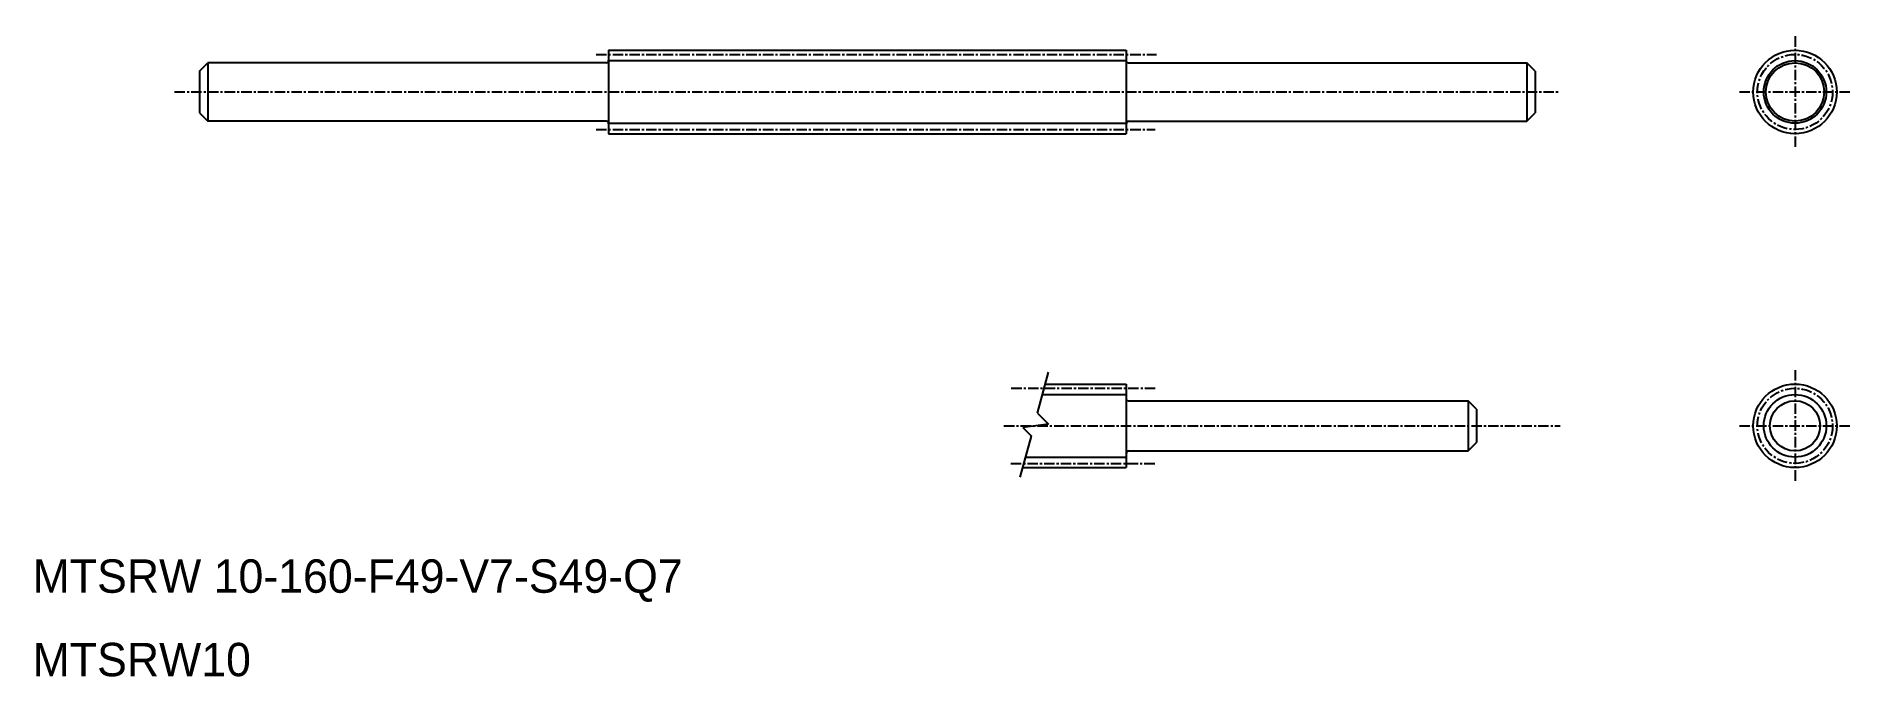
# Model space of a CAD drawing. Extents: x 10 to 228, y 10 to 87.
import ezdxf

# ---------------------------------------------------------------- set-up
doc = ezdxf.new("R2010")
doc.units = 0
doc.linetypes.add('CENTER', pattern=[2, 1.25, -0.25, 0.25, -0.25])
doc.layers.get('0').update_dxf_attribs({"linetype": 'CONTINUOUS'})
doc.layers.add('CENTER', color=1, linetype='CENTER')

msp = doc.modelspace()

# ---------------------------------------------------------------- linework, layer by layer
at = {"color": 7, "linetype": 'CONTINUOUS'}
for p, q in [((79, 85), (79, 75)), ((79, 85), (141, 85)), ((141, 85), (141, 75)), ((30, 82.5), (31, 83.5)), ((31, 83.5), (31, 76.5)), ((78.7, 83.5), (31, 83.5)), ((141.3, 83.5), (189, 83.5)), ((189, 83.5), (189, 76.5)), ((190, 82.5), (189, 83.5)), ((30, 82.5), (30, 77.5)), ((190, 82.5), (190, 77.5)), ((30, 77.5), (31, 76.5)), ((78.7, 76.5), (31, 76.5)), ((141.3, 76.5), (189, 76.5)), ((189, 76.5), (190, 77.5)), ((79, 75), (141, 75)), ((94.5, 75), (94.5, 75)), ((110, 75), (110, 75)), ((131.31, 45), (141, 45)), ((141, 45), (141, 35)), ((141.3, 43), (182, 43)), ((182, 43), (182, 37)), ((183, 42), (182, 43)), ((183, 42), (183, 38)), ((141.3, 37), (182, 37)), ((182, 37), (183, 38)), ((128.63, 35), (141, 35))]:
    msp.add_line(p, q, dxfattribs=at)
at = {"color": 3, "linetype": 'CONTINUOUS'}
for p, q in [((79, 83.75), (141, 83.75)), ((79, 76.25), (141, 76.25)), ((130.38, 41.51), (131.7, 46.44)), ((130.98, 43.75), (141, 43.75)), ((130.38, 41.51), (131.69, 40.2)), ((131.69, 40.2), (128.63, 39.8)), ((128.63, 39.8), (129.65, 38.78)), ((128.33, 33.85), (129.65, 38.78)), ((128.97, 36.25), (141, 36.25))]:
    msp.add_line(p, q, dxfattribs=at)
at = {"color": 7, "linetype": 'CONTINUOUS'}
for centre, radius in [((221.14, 80), 5), ((221.14, 80), 3.5), ((221.14, 40), 5), ((221.14, 40), 3)]:
    msp.add_circle(centre, radius, dxfattribs=at)
at = {"color": 3, "linetype": 'CONTINUOUS'}
for centre in [(221.14, 80), (221.14, 40)]:
    msp.add_circle(centre, 3.75, dxfattribs=at)
at = {"color": 7, "linetype": 'CONTINUOUS'}
for centre, start, end in [((78.7, 83.8), 270, 360), ((141.3, 83.8), 180, 270), ((78.7, 76.2), 0, 90), ((141.31, 76.2), 90, 180), ((141.3, 43.3), 180, 270), ((141.31, 36.7), 90, 180)]:
    msp.add_arc(centre, 0.3, start, end, dxfattribs=at)
at = {"layer": 'CENTER', "color": 1, "linetype": 'CENTER'}
for p, q in [((221.14, 86.67), (221.14, 73.33)), ((77.5, 84.5), (144.66, 84.5)), ((27, 80), (193, 80)), ((214.47, 80), (227.81, 80)), ((77.5, 75.5), (144.47, 75.5)), ((221.14, 46.67), (221.14, 33.33)), ((127.25, 44.5), (144.66, 44.5)), ((126.37, 40), (193, 40)), ((214.47, 40), (227.81, 40)), ((127.18, 35.5), (144.47, 35.5))]:
    msp.add_line(p, q, dxfattribs=at)
for centre in [(221.14, 80), (221.14, 40)]:
    msp.add_circle(centre, 4.5, dxfattribs=at)

# ---------------------------------------------------------------- texts
at = {"color": 7, "linetype": 'CONTINUOUS'}
for s, p in [('MTSRW 10-160-F49-V7-S49-Q7', (10, 20)), ('MTSRW10', (10, 10))]:
    msp.add_text(s, height=4, dxfattribs=at).set_placement(p)

doc.saveas('drawing.dxf')
